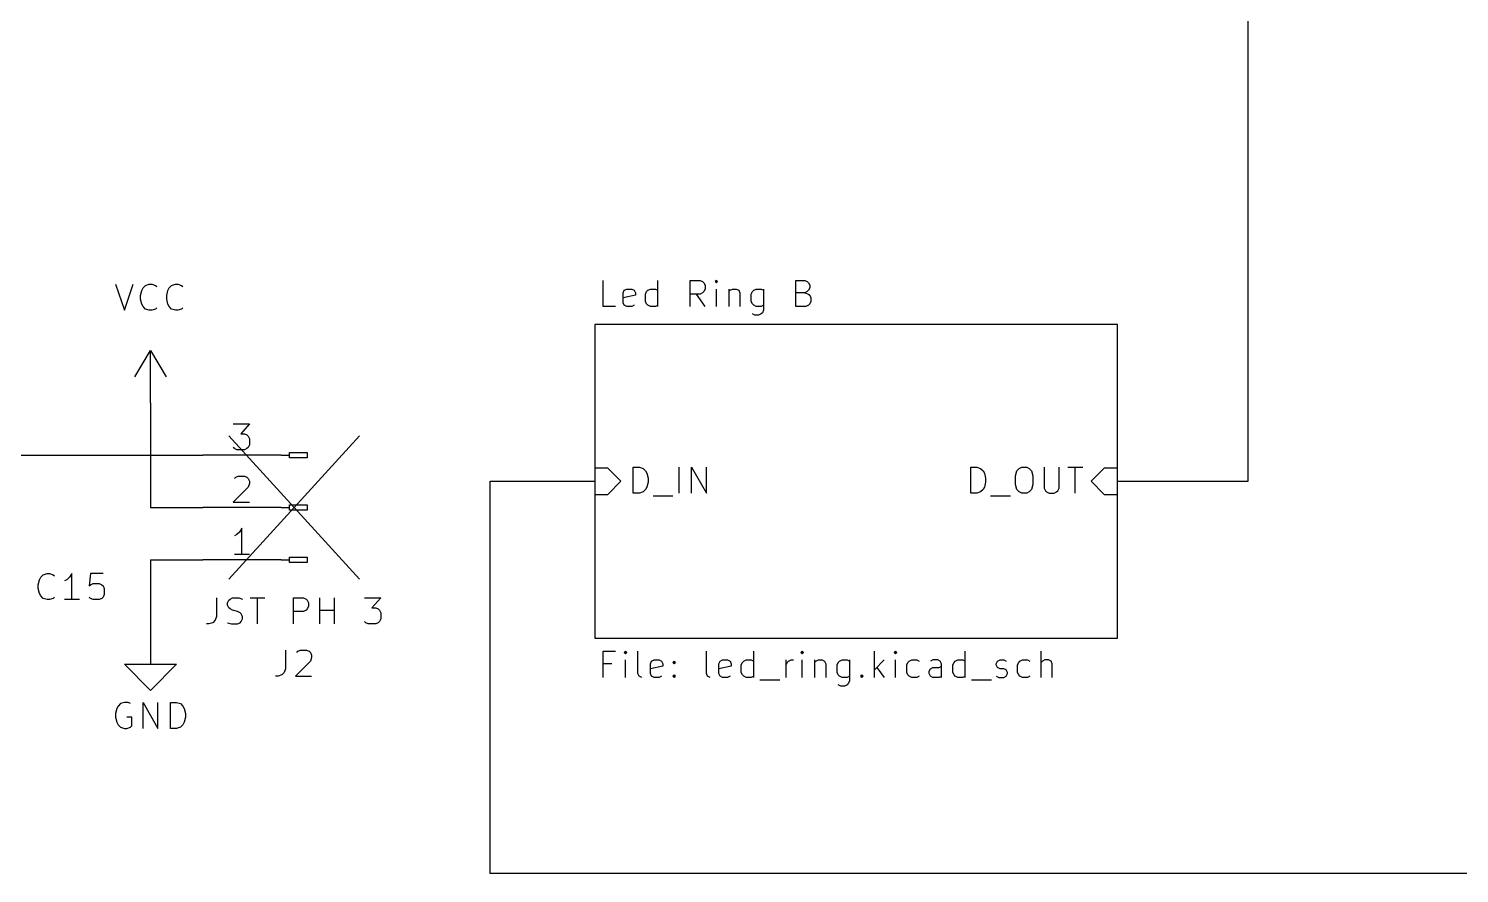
# Model space of a CAD drawing. Header units: millimetres. Extents: x 10 to 287, y -200 to -10.
# Drawn here: x 102 to 171.6, y -146.1 to -105 of the extents above; entities that cross this region are included whole.
import ezdxf

# ---------------------------------------------------------------- set-up
doc = ezdxf.new("R2010")
doc.units = ezdxf.units.MM
for name, color, linetype in [('GRAYTHREE', 253, 'CONTINUOUS'), ('GREENSIXTYFIVE', 129, 'CONTINUOUS'), ('LIGHTGREEN', 92, 'CONTINUOUS'), ('PURERED', 1, 'CONTINUOUS'), ('RED', 14, 'CONTINUOUS'), ('YELLOWTHREE', 44, 'CONTINUOUS')]:
    doc.layers.add(name, color=color, linetype=linetype)

msp = doc.modelspace()

# ---------------------------------------------------------------- linework, layer by layer
at = {"layer": 'GRAYTHREE', "linetype": 'CONTINUOUS'}
for p, q in [((111.9717, -124.2029), (112.7579, -124.2029)), ((112.7579, -124.2029), (112.3345, -124.6867)), ((112.3345, -124.6867), (112.516, -124.6867)), ((112.516, -124.6867), (112.6369, -124.7472)), ((112.6369, -124.7472), (112.6974, -124.8077)), ((112.6974, -124.8077), (112.7579, -124.9286)), ((112.7579, -124.9286), (112.7579, -125.231)), ((114.3, -125.73), (110.49, -125.73)), ((112.0322, -125.4125), (111.9717, -125.352)), ((112.1531, -125.4729), (112.0322, -125.4125)), ((112.516, -125.4729), (112.1531, -125.4729)), ((112.6369, -125.4125), (112.516, -125.4729)), ((112.6974, -125.352), (112.6369, -125.4125)), ((112.7579, -125.231), (112.6974, -125.352)), ((114.3, -125.73), (114.7064, -125.73)), ((114.7064, -125.857), (114.7064, -125.603)), ((114.7064, -125.603), (115.57, -125.603)), ((115.57, -125.857), (114.7064, -125.857)), ((115.57, -125.603), (115.57, -125.857)), ((112.0322, -126.8639), (112.0926, -126.8034)), ((112.0926, -126.8034), (112.2136, -126.7429)), ((112.2136, -126.7429), (112.516, -126.7429)), ((112.516, -126.7429), (112.6369, -126.8034)), ((112.6369, -126.8034), (112.6974, -126.8639)), ((112.6974, -126.8639), (112.7579, -126.9848)), ((112.7579, -127.1058), (112.6974, -127.2872)), ((112.7579, -126.9848), (112.7579, -127.1058)), ((112.6974, -127.2872), (111.9717, -128.0129)), ((114.3, -128.27), (110.49, -128.27)), ((111.9717, -128.0129), (112.7579, -128.0129)), ((114.3, -128.27), (114.7064, -128.27)), ((114.7064, -128.397), (114.7064, -128.143)), ((114.7064, -128.143), (115.57, -128.143)), ((115.57, -128.397), (114.7064, -128.397)), ((115.57, -128.143), (115.57, -128.397)), ((112.395, -129.2829), (112.2741, -129.4644)), ((112.395, -130.5529), (112.395, -129.2829)), ((112.1531, -129.5853), (112.0322, -129.6458)), ((112.2741, -129.4644), (112.1531, -129.5853)), ((112.7579, -130.5529), (112.0322, -130.5529)), ((114.7064, -130.937), (114.7064, -130.683)), ((114.7064, -130.683), (115.57, -130.683)), ((115.57, -130.683), (115.57, -130.937)), ((114.3, -130.81), (110.49, -130.81)), ((114.3, -130.81), (114.7064, -130.81)), ((115.57, -130.937), (114.7064, -130.937)), ((111.1552, -132.6591), (111.1552, -133.5663)), ((111.6995, -132.901), (111.7599, -132.7801)), ((111.7599, -132.7801), (111.8204, -132.7196)), ((111.8204, -132.7196), (111.9414, -132.6591)), ((111.9414, -132.6591), (112.2437, -132.6591)), ((112.2437, -132.6591), (112.4252, -132.7196)), ((112.788, -132.6591), (113.5137, -132.6591)), ((113.1509, -133.9291), (113.1509, -132.6591)), ((114.9046, -133.9291), (114.9046, -132.6591)), ((114.9046, -132.6591), (115.3884, -132.6591)), ((115.3884, -132.6591), (115.5094, -132.7196)), ((115.5094, -132.7196), (115.5699, -132.7801)), ((115.5699, -132.7801), (115.6303, -132.901)), ((116.1746, -133.9291), (116.1746, -132.6591)), ((116.9003, -133.9291), (116.9003, -132.6591)), ((118.3518, -132.6591), (119.138, -132.6591)), ((119.138, -132.6591), (118.7146, -133.1429)), ((111.6995, -133.022), (111.6995, -132.901)), ((111.7599, -133.1429), (111.6995, -133.022)), ((111.8204, -133.2034), (111.7599, -133.1429)), ((111.9414, -133.2639), (111.8204, -133.2034)), ((112.1833, -133.3244), (111.9414, -133.2639)), ((112.3042, -133.3848), (112.1833, -133.3244)), ((112.3647, -133.4453), (112.3042, -133.3848)), ((112.4252, -133.5663), (112.3647, -133.4453)), ((115.3884, -133.3244), (114.9046, -133.3244)), ((115.5094, -133.2639), (115.3884, -133.3244)), ((115.5699, -133.2034), (115.5094, -133.2639)), ((115.6303, -133.0825), (115.5699, -133.2034)), ((115.6303, -132.901), (115.6303, -133.0825)), ((116.1746, -133.2639), (116.9003, -133.2639)), ((118.7146, -133.1429), (118.8961, -133.1429)), ((118.8961, -133.1429), (119.017, -133.2034)), ((119.017, -133.2034), (119.0775, -133.2639)), ((119.0775, -133.2639), (119.138, -133.3848)), ((119.138, -133.3848), (119.138, -133.6872)), ((110.7923, -133.9291), (110.6714, -133.9291)), ((110.9738, -133.8687), (110.7923, -133.9291)), ((111.0947, -133.7477), (110.9738, -133.8687)), ((111.1552, -133.5663), (111.0947, -133.7477)), ((111.6995, -133.8687), (111.8809, -133.9291)), ((111.8809, -133.9291), (112.1833, -133.9291)), ((112.1833, -133.9291), (112.3042, -133.8687)), ((112.3042, -133.8687), (112.3647, -133.8082)), ((112.3647, -133.8082), (112.4252, -133.6872)), ((112.4252, -133.6872), (112.4252, -133.5663)), ((118.4123, -133.8687), (118.3518, -133.8082)), ((118.5332, -133.9291), (118.4123, -133.8687)), ((118.8961, -133.9291), (118.5332, -133.9291)), ((119.017, -133.8687), (118.8961, -133.9291)), ((119.0775, -133.8082), (119.017, -133.8687)), ((119.138, -133.6872), (119.0775, -133.8082)), ((114.5116, -135.1991), (114.5116, -136.1063)), ((115.0559, -135.3201), (115.1163, -135.2596)), ((115.1163, -135.2596), (115.2373, -135.1991)), ((115.2373, -135.1991), (115.5397, -135.1991)), ((115.5397, -135.1991), (115.6606, -135.2596)), ((115.6606, -135.2596), (115.7211, -135.3201)), ((115.7211, -135.3201), (115.7816, -135.441)), ((115.7816, -135.562), (115.7211, -135.7434)), ((115.7816, -135.441), (115.7816, -135.562)), ((114.4511, -136.2877), (114.3302, -136.4087)), ((114.5116, -136.1063), (114.4511, -136.2877)), ((115.7211, -135.7434), (114.9954, -136.4691)), ((114.1487, -136.4691), (114.0278, -136.4691)), ((114.3302, -136.4087), (114.1487, -136.4691)), ((114.9954, -136.4691), (115.7816, -136.4691))]:
    msp.add_line(p, q, dxfattribs=at)
at = {"layer": 'GREENSIXTYFIVE', "linetype": 'CONTINUOUS'}
for p, q in [((106.2566, -117.4192), (106.6799, -118.6892)), ((106.2566, -117.4192), (106.6799, -118.6892)), ((106.6799, -118.6892), (107.1033, -117.4192)), ((106.6799, -118.6892), (107.1033, -117.4192)), ((107.5871, -117.6007), (107.7081, -117.4797)), ((107.5871, -117.6007), (107.7081, -117.4797)), ((107.7081, -117.4797), (107.8895, -117.4192)), ((107.7081, -117.4797), (107.8895, -117.4192)), ((107.8895, -117.4192), (108.0104, -117.4192)), ((107.8895, -117.4192), (108.0104, -117.4192)), ((108.0104, -117.4192), (108.1919, -117.4797)), ((108.0104, -117.4192), (108.1919, -117.4797)), ((108.1919, -117.4797), (108.2523, -117.5402)), ((108.1919, -117.4797), (108.2523, -117.5402)), ((108.8571, -117.6007), (108.9781, -117.4797)), ((108.8571, -117.6007), (108.9781, -117.4797)), ((108.9781, -117.4797), (109.1595, -117.4192)), ((108.9781, -117.4797), (109.1595, -117.4192)), ((109.1595, -117.4192), (109.2804, -117.4192)), ((109.1595, -117.4192), (109.2804, -117.4192)), ((109.2804, -117.4192), (109.4619, -117.4797)), ((109.2804, -117.4192), (109.4619, -117.4797)), ((109.4619, -117.4797), (109.5223, -117.5402)), ((109.4619, -117.4797), (109.5223, -117.5402)), ((129.9467, -118.5046), (129.9467, -117.2346)), ((132.6077, -118.5046), (132.6077, -117.2346)), ((134.18, -118.5046), (134.18, -117.2346)), ((134.18, -117.2346), (134.6638, -117.2346)), ((134.6638, -117.2346), (134.7848, -117.2951)), ((134.7848, -117.2951), (134.8453, -117.3556)), ((134.8453, -117.3556), (134.9057, -117.4765)), ((134.9057, -117.4765), (134.9057, -117.658)), ((135.45, -117.2346), (135.3896, -117.2951)), ((135.3896, -117.2951), (135.45, -117.3556)), ((135.5105, -117.2951), (135.45, -117.2346)), ((135.45, -117.2346), (135.45, -117.3556)), ((135.45, -117.3556), (135.5105, -117.2951)), ((139.3204, -118.5046), (139.3204, -117.2346)), ((139.3204, -117.2346), (139.7438, -117.2346)), ((139.7438, -117.2346), (139.8647, -117.2951)), ((139.8647, -117.2951), (139.9252, -117.3556)), ((139.9252, -117.3556), (139.9857, -117.4765)), ((139.9857, -117.4765), (139.9857, -117.5975)), ((107.4662, -117.9635), (107.5266, -117.7216)), ((107.4662, -117.9635), (107.5266, -117.7216)), ((107.4662, -118.1449), (107.4662, -117.9635)), ((107.4662, -118.1449), (107.4662, -117.9635)), ((107.5266, -118.3868), (107.4662, -118.1449)), ((107.5266, -118.3868), (107.4662, -118.1449)), ((107.5266, -117.7216), (107.5871, -117.6007)), ((107.5266, -117.7216), (107.5871, -117.6007)), ((108.7362, -117.9635), (108.7966, -117.7216)), ((108.7362, -117.9635), (108.7966, -117.7216)), ((108.7362, -118.1449), (108.7362, -117.9635)), ((108.7362, -118.1449), (108.7362, -117.9635)), ((108.7966, -118.3868), (108.7362, -118.1449)), ((108.7966, -118.3868), (108.7362, -118.1449)), ((108.7966, -117.7216), (108.8571, -117.6007)), ((108.7966, -117.7216), (108.8571, -117.6007)), ((130.9144, -117.8394), (130.9748, -117.7184)), ((130.9144, -118.3232), (130.9144, -117.8394)), ((131.5191, -117.9603), (130.9144, -118.0813)), ((130.9748, -117.7184), (131.0958, -117.658)), ((131.0958, -117.658), (131.3377, -117.658)), ((131.3377, -117.658), (131.4586, -117.7184)), ((131.4586, -117.7184), (131.5191, -117.8394)), ((131.5191, -117.8394), (131.5191, -117.9603)), ((132.003, -117.8999), (132.0634, -117.7789)), ((132.003, -118.2627), (132.003, -117.8999)), ((132.0634, -117.7789), (132.1239, -117.7184)), ((132.1239, -117.7184), (132.2449, -117.658)), ((132.2449, -117.658), (132.4868, -117.658)), ((132.4868, -117.658), (132.6077, -117.7184)), ((134.6638, -117.8999), (134.18, -117.8999)), ((134.9057, -118.5046), (134.4824, -117.8999)), ((134.7848, -117.8394), (134.6638, -117.8999)), ((134.8453, -117.7789), (134.7848, -117.8394)), ((134.9057, -117.658), (134.8453, -117.7789)), ((135.45, -118.5046), (135.45, -117.658)), ((136.0548, -117.658), (136.0548, -118.5046)), ((136.0548, -117.7789), (136.1153, -117.7184)), ((136.1153, -117.7184), (136.2363, -117.658)), ((136.2363, -117.658), (136.4177, -117.658)), ((136.4177, -117.658), (136.5386, -117.7184)), ((136.5386, -117.7184), (136.5991, -117.8394)), ((136.5991, -117.8394), (136.5991, -118.5046)), ((137.1434, -117.8999), (137.2038, -117.7789)), ((137.1434, -118.2627), (137.1434, -117.8999)), ((137.2038, -117.7789), (137.2643, -117.7184)), ((137.2643, -117.7184), (137.3853, -117.658)), ((137.3853, -117.658), (137.6272, -117.658)), ((137.6272, -117.658), (137.7481, -117.7184)), ((137.7481, -117.658), (137.7481, -118.6861)), ((139.7438, -117.8394), (139.3204, -117.8394)), ((139.8647, -117.7789), (139.7438, -117.8394)), ((139.7438, -117.8394), (139.9252, -117.8999)), ((139.9252, -117.7184), (139.8647, -117.7789)), ((139.9857, -117.5975), (139.9252, -117.7184)), ((139.9252, -117.8999), (139.9857, -117.9603)), ((139.9857, -117.9603), (140.0461, -118.0813)), ((140.0461, -118.0813), (140.0461, -118.2627)), ((107.5871, -118.5078), (107.5266, -118.3868)), ((107.5871, -118.5078), (107.5266, -118.3868)), ((107.7081, -118.6288), (107.5871, -118.5078)), ((107.7081, -118.6288), (107.5871, -118.5078)), ((107.8895, -118.6892), (107.7081, -118.6288)), ((107.8895, -118.6892), (107.7081, -118.6288)), ((108.0104, -118.6892), (107.8895, -118.6892)), ((108.0104, -118.6892), (107.8895, -118.6892)), ((108.1919, -118.6288), (108.0104, -118.6892)), ((108.1919, -118.6288), (108.0104, -118.6892)), ((108.2523, -118.5683), (108.1919, -118.6288)), ((108.2523, -118.5683), (108.1919, -118.6288)), ((108.8571, -118.5078), (108.7966, -118.3868)), ((108.8571, -118.5078), (108.7966, -118.3868)), ((108.9781, -118.6288), (108.8571, -118.5078)), ((108.9781, -118.6288), (108.8571, -118.5078)), ((109.1595, -118.6892), (108.9781, -118.6288)), ((109.1595, -118.6892), (108.9781, -118.6288)), ((109.2804, -118.6892), (109.1595, -118.6892)), ((109.2804, -118.6892), (109.1595, -118.6892)), ((109.4619, -118.6288), (109.2804, -118.6892)), ((109.4619, -118.6288), (109.2804, -118.6892)), ((109.5223, -118.5683), (109.4619, -118.6288)), ((109.5223, -118.5683), (109.4619, -118.6288)), ((130.5515, -118.5046), (129.9467, -118.5046)), ((130.9748, -118.4442), (130.9144, -118.3232)), ((131.0958, -118.5046), (130.9748, -118.4442)), ((131.3377, -118.5046), (131.0958, -118.5046)), ((131.4586, -118.4442), (131.3377, -118.5046)), ((132.0634, -118.3837), (132.003, -118.2627)), ((132.1239, -118.4442), (132.0634, -118.3837)), ((132.2449, -118.5046), (132.1239, -118.4442)), ((132.4868, -118.5046), (132.2449, -118.5046)), ((132.6077, -118.4442), (132.4868, -118.5046)), ((137.2038, -118.3837), (137.1434, -118.2627)), ((137.2643, -118.4442), (137.2038, -118.3837)), ((137.3248, -118.928), (137.2038, -118.8675)), ((137.3853, -118.5046), (137.2643, -118.4442)), ((137.6272, -118.5046), (137.3853, -118.5046)), ((137.6272, -118.8675), (137.5062, -118.928)), ((137.7481, -118.4442), (137.6272, -118.5046)), ((137.6876, -118.807), (137.6272, -118.8675)), ((137.7481, -118.6861), (137.6876, -118.807)), ((139.8042, -118.5046), (139.3204, -118.5046)), ((139.9252, -118.4442), (139.8042, -118.5046)), ((139.9857, -118.3837), (139.9252, -118.4442)), ((140.0461, -118.2627), (139.9857, -118.3837)), ((137.5062, -118.928), (137.3248, -118.928)), ((130.175, -126.365), (129.54, -126.365)), ((129.54, -126.365), (129.54, -127.635)), ((130.81, -127), (130.175, -126.365)), ((131.4072, -127.5792), (131.4072, -126.3092)), ((131.4072, -126.3092), (131.7096, -126.3092)), ((131.7096, -126.3092), (131.891, -126.3697)), ((131.891, -126.3697), (132.012, -126.4907)), ((132.012, -126.4907), (132.0725, -126.6116)), ((133.6448, -127.5792), (133.6448, -126.3092)), ((134.2496, -127.5792), (134.2496, -126.3092)), ((134.2496, -126.3092), (134.9753, -127.5792)), ((134.9753, -127.5792), (134.9753, -126.3092)), ((147.8112, -127.5792), (147.8112, -126.3092)), ((147.8112, -126.3092), (148.1136, -126.3092)), ((148.1136, -126.3092), (148.295, -126.3697)), ((148.295, -126.3697), (148.416, -126.4907)), ((148.416, -126.4907), (148.4765, -126.6116)), ((149.9884, -126.7326), (150.0488, -126.4907)), ((150.0488, -126.4907), (150.1698, -126.3697)), ((150.1698, -126.3697), (150.2907, -126.3092)), ((150.2907, -126.3092), (150.5326, -126.3092)), ((150.5326, -126.3092), (150.6536, -126.3697)), ((150.6536, -126.3697), (150.7745, -126.4907)), ((150.7745, -126.4907), (150.835, -126.7326)), ((151.3793, -126.3092), (151.3793, -127.3373)), ((152.105, -127.3373), (152.105, -126.3092)), ((152.5284, -126.3092), (153.2541, -126.3092)), ((152.8913, -127.5792), (152.8913, -126.3092)), ((154.305, -126.365), (153.67, -127)), ((154.94, -126.365), (154.305, -126.365)), ((154.94, -127.635), (154.94, -126.365)), ((130.175, -127.635), (130.81, -127)), ((132.0725, -126.6116), (132.1329, -126.8535)), ((132.1329, -127.0349), (132.0725, -127.2768)), ((132.1329, -126.8535), (132.1329, -127.0349)), ((148.4765, -126.6116), (148.5369, -126.8535)), ((148.5369, -127.0349), (148.4765, -127.2768)), ((148.5369, -126.8535), (148.5369, -127.0349)), ((149.9884, -127.1559), (149.9884, -126.7326)), ((150.0488, -127.3978), (149.9884, -127.1559)), ((150.835, -127.1559), (150.7745, -127.3978)), ((150.835, -126.7326), (150.835, -127.1559)), ((153.67, -127), (154.305, -127.635)), ((129.54, -127.635), (130.175, -127.635)), ((131.7096, -127.5792), (131.4072, -127.5792)), ((131.891, -127.5188), (131.7096, -127.5792)), ((132.012, -127.3978), (131.891, -127.5188)), ((132.0725, -127.2768), (132.012, -127.3978)), ((132.3749, -127.7002), (133.3425, -127.7002)), ((148.1136, -127.5792), (147.8112, -127.5792)), ((148.295, -127.5188), (148.1136, -127.5792)), ((148.416, -127.3978), (148.295, -127.5188)), ((148.4765, -127.2768), (148.416, -127.3978)), ((148.7789, -127.7002), (149.7465, -127.7002)), ((150.1698, -127.5188), (150.0488, -127.3978)), ((150.2907, -127.5792), (150.1698, -127.5188)), ((150.5326, -127.5792), (150.2907, -127.5792)), ((150.6536, -127.5188), (150.5326, -127.5792)), ((150.7745, -127.3978), (150.6536, -127.5188)), ((151.3793, -127.3373), (151.4398, -127.4583)), ((151.4398, -127.4583), (151.5003, -127.5188)), ((151.5003, -127.5188), (151.6212, -127.5792)), ((151.6212, -127.5792), (151.8631, -127.5792)), ((151.8631, -127.5792), (151.9841, -127.5188)), ((151.9841, -127.5188), (152.0446, -127.4583)), ((152.0446, -127.4583), (152.105, -127.3373)), ((154.305, -127.635), (154.94, -127.635)), ((102.4972, -132.0232), (102.5576, -131.7813)), ((102.4972, -132.0232), (102.5576, -131.7813)), ((102.4972, -132.2046), (102.4972, -132.0232)), ((102.4972, -132.2046), (102.4972, -132.0232)), ((102.5576, -131.7813), (102.6181, -131.6604)), ((102.5576, -131.7813), (102.6181, -131.6604)), ((102.6181, -131.6604), (102.7391, -131.5394)), ((102.6181, -131.6604), (102.7391, -131.5394)), ((102.7391, -131.5394), (102.9205, -131.4789)), ((102.7391, -131.5394), (102.9205, -131.4789)), ((102.9205, -131.4789), (103.0414, -131.4789)), ((102.9205, -131.4789), (103.0414, -131.4789)), ((103.0414, -131.4789), (103.2229, -131.5394)), ((103.0414, -131.4789), (103.2229, -131.5394)), ((103.2229, -131.5394), (103.2833, -131.5999)), ((103.2229, -131.5394), (103.2833, -131.5999)), ((103.8881, -131.7813), (103.7672, -131.8418)), ((103.8881, -131.7813), (103.7672, -131.8418)), ((104.0091, -131.6604), (103.8881, -131.7813)), ((104.0091, -131.6604), (103.8881, -131.7813)), ((104.13, -131.4789), (104.0091, -131.6604)), ((104.13, -131.4789), (104.0091, -131.6604)), ((104.13, -132.7489), (104.13, -131.4789)), ((104.13, -132.7489), (104.13, -131.4789)), ((105.0371, -131.4789), (104.9767, -132.0837)), ((105.0371, -131.4789), (104.9767, -132.0837)), ((104.9767, -132.0837), (105.0371, -132.0232)), ((104.9767, -132.0837), (105.0371, -132.0232)), ((105.6419, -131.4789), (105.0371, -131.4789)), ((105.6419, -131.4789), (105.0371, -131.4789)), ((105.0371, -132.0232), (105.1581, -131.9627)), ((105.0371, -132.0232), (105.1581, -131.9627)), ((105.1581, -131.9627), (105.4605, -131.9627)), ((105.1581, -131.9627), (105.4605, -131.9627)), ((105.4605, -131.9627), (105.5814, -132.0232)), ((105.4605, -131.9627), (105.5814, -132.0232)), ((105.5814, -132.0232), (105.6419, -132.0837)), ((105.5814, -132.0232), (105.6419, -132.0837)), ((105.6419, -132.0837), (105.7024, -132.2046)), ((105.6419, -132.0837), (105.7024, -132.2046)), ((102.5576, -132.4465), (102.4972, -132.2046)), ((102.5576, -132.4465), (102.4972, -132.2046)), ((102.6181, -132.5675), (102.5576, -132.4465)), ((102.6181, -132.5675), (102.5576, -132.4465)), ((102.7391, -132.6885), (102.6181, -132.5675)), ((102.7391, -132.6885), (102.6181, -132.5675)), ((102.9205, -132.7489), (102.7391, -132.6885)), ((102.9205, -132.7489), (102.7391, -132.6885)), ((103.0414, -132.7489), (102.9205, -132.7489)), ((103.0414, -132.7489), (102.9205, -132.7489)), ((103.2229, -132.6885), (103.0414, -132.7489)), ((103.2229, -132.6885), (103.0414, -132.7489)), ((103.2833, -132.628), (103.2229, -132.6885)), ((103.2833, -132.628), (103.2229, -132.6885)), ((104.4929, -132.7489), (103.7672, -132.7489)), ((104.4929, -132.7489), (103.7672, -132.7489)), ((105.0371, -132.6885), (104.9767, -132.628)), ((105.0371, -132.6885), (104.9767, -132.628)), ((105.1581, -132.7489), (105.0371, -132.6885)), ((105.1581, -132.7489), (105.0371, -132.6885)), ((105.4605, -132.7489), (105.1581, -132.7489)), ((105.4605, -132.7489), (105.1581, -132.7489)), ((105.5814, -132.6885), (105.4605, -132.7489)), ((105.5814, -132.6885), (105.4605, -132.7489)), ((105.6419, -132.628), (105.5814, -132.6885)), ((105.6419, -132.628), (105.5814, -132.6885)), ((105.7024, -132.507), (105.6419, -132.628)), ((105.7024, -132.507), (105.6419, -132.628)), ((105.7024, -132.2046), (105.7024, -132.507)), ((105.7024, -132.2046), (105.7024, -132.507)), ((106.3171, -138.0416), (106.2567, -138.2835)), ((106.2567, -138.2835), (106.2567, -138.4649)), ((106.3776, -137.9207), (106.3171, -138.0416)), ((106.4986, -137.7997), (106.3776, -137.9207)), ((106.68, -137.7392), (106.4986, -137.7997)), ((106.8614, -137.7392), (106.68, -137.7392)), ((106.9824, -137.7997), (106.8614, -137.7392)), ((107.5871, -139.0092), (107.5871, -137.7392)), ((107.5871, -137.7392), (108.3128, -139.0092)), ((108.3128, -139.0092), (108.3128, -137.7392)), ((108.9176, -139.0092), (108.9176, -137.7392)), ((108.9176, -137.7392), (109.22, -137.7392)), ((109.22, -137.7392), (109.4014, -137.7997)), ((109.4014, -137.7997), (109.5224, -137.9207)), ((109.5224, -137.9207), (109.5829, -138.0416)), ((109.5829, -138.0416), (109.6433, -138.2835)), ((109.6433, -138.2835), (109.6433, -138.4649)), ((106.2567, -138.4649), (106.3171, -138.7068)), ((106.3171, -138.7068), (106.3776, -138.8278)), ((106.3776, -138.8278), (106.4986, -138.9488)), ((106.4986, -138.9488), (106.68, -139.0092)), ((106.68, -139.0092), (106.8009, -139.0092)), ((107.0428, -138.4649), (106.8009, -138.4649)), ((106.8009, -139.0092), (106.9824, -138.9488)), ((106.9824, -138.9488), (107.0428, -138.8883)), ((107.0428, -138.8883), (107.0428, -138.4649)), ((109.22, -139.0092), (108.9176, -139.0092)), ((109.4014, -138.9488), (109.22, -139.0092)), ((109.5224, -138.8278), (109.4014, -138.9488)), ((109.5829, -138.7068), (109.5224, -138.8278)), ((109.6433, -138.4649), (109.5829, -138.7068))]:
    msp.add_line(p, q, dxfattribs=at)
at = {"layer": 'LIGHTGREEN', "linetype": 'CONTINUOUS'}
for p, q in [((161.29, -127), (161.29, -102.87)), ((107.95, -123.19), (107.95, -128.27)), ((99.06, -125.73), (110.49, -125.73)), ((124.46, -146.05), (124.46, -127)), ((124.46, -127), (129.54, -127)), ((154.94, -127), (161.29, -127)), ((107.95, -128.27), (110.49, -128.27)), ((107.95, -130.81), (107.95, -134.62)), ((107.95, -130.81), (110.49, -130.81)), ((250.19, -146.05), (124.46, -146.05))]:
    msp.add_line(p, q, dxfattribs=at)
at = {"layer": 'PURERED', "linetype": 'CONTINUOUS'}
for p, q in [((111.7549, -124.7861), (118.1151, -131.7539)), ((118.1151, -124.7861), (111.7549, -131.7539))]:
    msp.add_line(p, q, dxfattribs=at)
at = {"layer": 'RED', "linetype": 'CONTINUOUS'}
for p, q in [((129.54, -119.38), (129.54, -134.62)), ((154.94, -119.38), (129.54, -119.38)), ((129.54, -119.38), (129.54, -134.62)), ((154.94, -119.38), (129.54, -119.38)), ((154.94, -134.62), (154.94, -119.38)), ((154.94, -134.62), (154.94, -119.38)), ((107.188, -121.92), (107.95, -120.65)), ((107.95, -120.65), (108.712, -121.92)), ((107.95, -123.19), (107.95, -120.65)), ((107.95, -134.62), (107.95, -135.89)), ((129.54, -134.62), (154.94, -134.62)), ((129.54, -134.62), (154.94, -134.62)), ((107.95, -137.16), (106.68, -135.89)), ((106.68, -135.89), (107.95, -135.89)), ((107.95, -135.89), (109.22, -135.89)), ((109.22, -135.89), (107.95, -137.16))]:
    msp.add_line(p, q, dxfattribs=at)
at = {"layer": 'YELLOWTHREE', "linetype": 'CONTINUOUS'}
for p, q in [((129.9467, -136.5267), (129.9467, -135.2567)), ((129.9467, -135.2567), (130.5515, -135.2567)), ((131.0353, -135.2567), (130.9749, -135.3172)), ((130.9749, -135.3172), (131.0353, -135.3777)), ((131.0958, -135.3172), (131.0353, -135.2567)), ((131.0353, -135.2567), (131.0353, -135.3777)), ((131.0353, -135.3777), (131.0958, -135.3172)), ((131.6401, -136.3453), (131.6401, -135.2567)), ((134.9663, -136.3453), (134.9663, -135.2567)), ((137.2644, -136.5267), (137.2644, -135.2567)), ((139.6229, -135.2567), (139.5625, -135.3172)), ((139.5625, -135.3172), (139.6229, -135.3777)), ((139.6834, -135.3172), (139.6229, -135.2567)), ((139.6229, -135.2567), (139.6229, -135.3777)), ((139.6229, -135.3777), (139.6834, -135.3172)), ((143.1305, -136.5267), (143.1305, -135.2567)), ((144.1586, -135.2567), (144.0982, -135.3172)), ((144.0982, -135.3172), (144.1586, -135.3777)), ((144.2191, -135.3172), (144.1586, -135.2567)), ((144.1586, -135.2567), (144.1586, -135.3777)), ((144.1586, -135.3777), (144.2191, -135.3172)), ((147.5453, -136.5267), (147.5453, -135.2567)), ((151.2343, -136.5267), (151.2343, -135.2567)), ((130.3701, -135.8615), (129.9467, -135.8615)), ((131.0353, -136.5267), (131.0353, -135.6801)), ((132.2449, -135.8615), (132.3053, -135.7405)), ((132.2449, -136.3453), (132.2449, -135.8615)), ((132.8496, -135.9824), (132.2449, -136.1034)), ((132.3053, -135.7405), (132.4263, -135.6801)), ((132.4263, -135.6801), (132.6682, -135.6801)), ((132.6682, -135.6801), (132.7891, -135.7405)), ((132.7891, -135.7405), (132.8496, -135.8615)), ((132.8496, -135.8615), (132.8496, -135.9824)), ((133.3335, -135.801), (133.3939, -135.7405)), ((133.3939, -135.8615), (133.3335, -135.801)), ((133.3939, -135.7405), (133.4544, -135.801)), ((133.3939, -135.7405), (133.3939, -135.8615)), ((133.4544, -135.801), (133.3939, -135.8615)), ((135.5711, -135.8615), (135.6315, -135.7405)), ((135.5711, -136.3453), (135.5711, -135.8615)), ((136.1758, -135.9824), (135.5711, -136.1034)), ((135.6315, -135.7405), (135.7525, -135.6801)), ((135.7525, -135.6801), (135.9944, -135.6801)), ((135.9944, -135.6801), (136.1153, -135.7405)), ((136.1153, -135.7405), (136.1758, -135.8615)), ((136.1758, -135.8615), (136.1758, -135.9824)), ((136.6597, -135.922), (136.7201, -135.801)), ((136.6597, -136.2848), (136.6597, -135.922)), ((136.7201, -136.4058), (136.6597, -136.2848)), ((136.7201, -135.801), (136.7806, -135.7405)), ((136.7806, -135.7405), (136.9016, -135.6801)), ((136.9016, -135.6801), (137.1435, -135.6801)), ((137.1435, -135.6801), (137.2644, -135.7405)), ((138.8367, -136.5267), (138.8367, -135.6801)), ((138.8367, -135.922), (138.8972, -135.801)), ((138.8972, -135.801), (138.9577, -135.7405)), ((138.9577, -135.7405), (139.0786, -135.6801)), ((139.0786, -135.6801), (139.1996, -135.6801)), ((139.6229, -136.5267), (139.6229, -135.6801)), ((140.2277, -135.6801), (140.2277, -136.5267)), ((140.2277, -135.801), (140.2882, -135.7405)), ((140.2882, -135.7405), (140.4092, -135.6801)), ((140.4092, -135.6801), (140.5906, -135.6801)), ((140.5906, -135.6801), (140.7115, -135.7405)), ((140.7115, -135.7405), (140.772, -135.8615)), ((140.772, -135.8615), (140.772, -136.5267)), ((141.3163, -135.922), (141.3767, -135.801)), ((141.3163, -136.2848), (141.3163, -135.922)), ((141.3767, -136.4058), (141.3163, -136.2848)), ((141.3767, -135.801), (141.4372, -135.7405)), ((141.4372, -135.7405), (141.5582, -135.6801)), ((141.5582, -135.6801), (141.8001, -135.6801)), ((141.8001, -135.6801), (141.921, -135.7405)), ((141.921, -135.6801), (141.921, -136.7082)), ((143.6143, -135.6801), (143.1305, -136.1639)), ((143.2515, -136.0429), (143.6143, -136.5267)), ((144.1586, -136.5267), (144.1586, -135.6801)), ((144.703, -135.922), (144.7634, -135.801)), ((144.703, -136.2848), (144.703, -135.922)), ((144.7634, -136.4058), (144.703, -136.2848)), ((144.7634, -135.801), (144.8239, -135.7405)), ((144.8239, -135.7405), (144.9449, -135.6801)), ((144.9449, -135.6801), (145.1868, -135.6801)), ((145.1868, -135.6801), (145.3077, -135.7405)), ((145.7916, -136.2243), (145.852, -136.1034)), ((145.7916, -136.3453), (145.7916, -136.2243)), ((145.973, -135.6801), (145.852, -135.7405)), ((145.852, -136.1034), (145.973, -136.0429)), ((146.2149, -135.6801), (145.973, -135.6801)), ((145.973, -136.0429), (146.2754, -136.0429)), ((146.3358, -135.7405), (146.2149, -135.6801)), ((146.2754, -136.0429), (146.3963, -135.9824)), ((146.3963, -135.8615), (146.3358, -135.7405)), ((146.3963, -136.5267), (146.3963, -135.8615)), ((146.9406, -135.922), (147.001, -135.801)), ((146.9406, -136.2848), (146.9406, -135.922)), ((147.001, -136.4058), (146.9406, -136.2848)), ((147.001, -135.801), (147.0615, -135.7405)), ((147.0615, -135.7405), (147.1825, -135.6801)), ((147.1825, -135.6801), (147.4244, -135.6801)), ((147.4244, -135.6801), (147.5453, -135.7405)), ((149.0572, -135.8615), (149.1176, -135.7405)), ((149.0572, -135.922), (149.0572, -135.8615)), ((149.1176, -136.0429), (149.0572, -135.922)), ((149.1176, -135.7405), (149.2386, -135.6801)), ((149.2386, -136.1034), (149.1176, -136.0429)), ((149.2386, -135.6801), (149.42, -135.6801)), ((149.42, -136.1034), (149.2386, -136.1034)), ((149.42, -135.6801), (149.541, -135.7405)), ((149.541, -136.1639), (149.42, -136.1034)), ((149.6014, -136.2848), (149.541, -136.1639)), ((149.6014, -136.3453), (149.6014, -136.2848)), ((150.0853, -135.922), (150.1457, -135.801)), ((150.0853, -136.2848), (150.0853, -135.922)), ((150.1457, -136.4058), (150.0853, -136.2848)), ((150.1457, -135.801), (150.2062, -135.7405)), ((150.2062, -135.7405), (150.3272, -135.6801)), ((150.3272, -135.6801), (150.5691, -135.6801)), ((150.5691, -135.6801), (150.69, -135.7405)), ((151.2948, -135.7405), (151.2343, -135.801)), ((151.4158, -135.6801), (151.2948, -135.7405)), ((151.5972, -135.6801), (151.4158, -135.6801)), ((151.7181, -135.7405), (151.5972, -135.6801)), ((151.7786, -135.8615), (151.7181, -135.7405)), ((151.7786, -136.5267), (151.7786, -135.8615)), ((131.7006, -136.4663), (131.6401, -136.3453)), ((131.8216, -136.5267), (131.7006, -136.4663)), ((132.3053, -136.4663), (132.2449, -136.3453)), ((132.4263, -136.5267), (132.3053, -136.4663)), ((132.6682, -136.5267), (132.4263, -136.5267)), ((132.7891, -136.4663), (132.6682, -136.5267)), ((133.3335, -136.4663), (133.3939, -136.4058)), ((133.3939, -136.5267), (133.3335, -136.4663)), ((133.3939, -136.4058), (133.4544, -136.4663)), ((133.3939, -136.4058), (133.3939, -136.5267)), ((133.4544, -136.4663), (133.3939, -136.5267)), ((135.0268, -136.4663), (134.9663, -136.3453)), ((135.1478, -136.5267), (135.0268, -136.4663)), ((135.6315, -136.4663), (135.5711, -136.3453)), ((135.7525, -136.5267), (135.6315, -136.4663)), ((135.9944, -136.5267), (135.7525, -136.5267)), ((136.1153, -136.4663), (135.9944, -136.5267)), ((136.7806, -136.4663), (136.7201, -136.4058)), ((136.9016, -136.5267), (136.7806, -136.4663)), ((137.1435, -136.5267), (136.9016, -136.5267)), ((137.2644, -136.4663), (137.1435, -136.5267)), ((137.5668, -136.6477), (138.5344, -136.6477)), ((141.4372, -136.4663), (141.3767, -136.4058)), ((141.4977, -136.9501), (141.3767, -136.8896)), ((141.5582, -136.5267), (141.4372, -136.4663)), ((141.6791, -136.9501), (141.4977, -136.9501)), ((141.8001, -136.5267), (141.5582, -136.5267)), ((141.8001, -136.8896), (141.6791, -136.9501)), ((141.921, -136.4663), (141.8001, -136.5267)), ((141.8605, -136.8291), (141.8001, -136.8896)), ((141.921, -136.7082), (141.8605, -136.8291)), ((142.4653, -136.4663), (142.5257, -136.4058)), ((142.5257, -136.5267), (142.4653, -136.4663)), ((142.5257, -136.4058), (142.5862, -136.4663)), ((142.5257, -136.4058), (142.5257, -136.5267)), ((142.5862, -136.4663), (142.5257, -136.5267)), ((144.8239, -136.4663), (144.7634, -136.4058)), ((144.9449, -136.5267), (144.8239, -136.4663)), ((145.1868, -136.5267), (144.9449, -136.5267)), ((145.3077, -136.4663), (145.1868, -136.5267)), ((145.852, -136.4663), (145.7916, -136.3453)), ((145.973, -136.5267), (145.852, -136.4663)), ((146.2754, -136.5267), (145.973, -136.5267)), ((146.3963, -136.4663), (146.2754, -136.5267)), ((147.0615, -136.4663), (147.001, -136.4058)), ((147.1825, -136.5267), (147.0615, -136.4663)), ((147.4244, -136.5267), (147.1825, -136.5267)), ((147.5453, -136.4663), (147.4244, -136.5267)), ((147.8477, -136.6477), (148.8153, -136.6477)), ((149.0572, -136.4663), (149.1781, -136.5267)), ((149.1781, -136.5267), (149.42, -136.5267)), ((149.42, -136.5267), (149.541, -136.4663)), ((149.541, -136.4663), (149.6014, -136.3453)), ((150.2062, -136.4663), (150.1457, -136.4058)), ((150.3272, -136.5267), (150.2062, -136.4663)), ((150.5691, -136.5267), (150.3272, -136.5267)), ((150.69, -136.4663), (150.5691, -136.5267))]:
    msp.add_line(p, q, dxfattribs=at)

doc.saveas('drawing.dxf')
